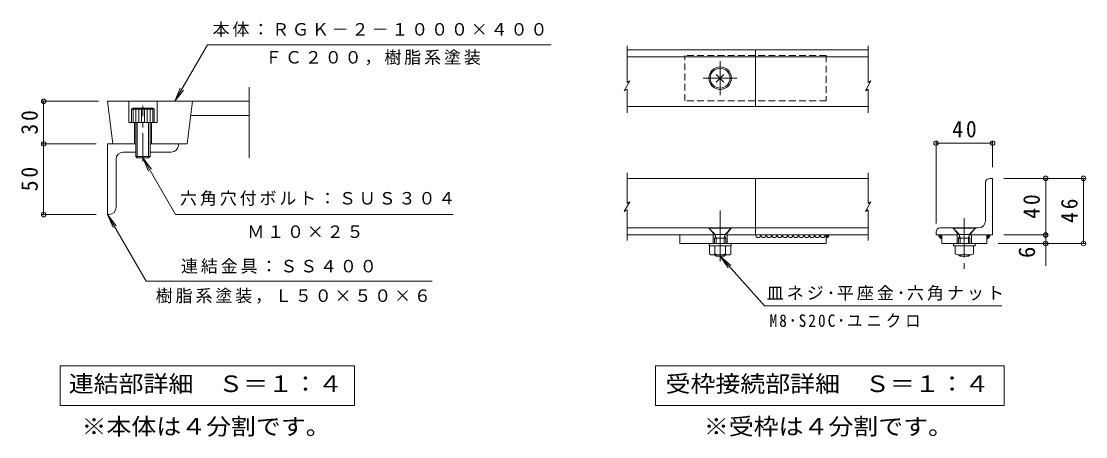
# Model space of a CAD drawing. Units: millimetres on the paper, enlarged 10 times, with parts at other scales. Extents: x -1665 to 1823, y -1367 to 1080.
# Drawn here: x -57 to 1823, y 319 to 1052 of the extents above; entities that cross this region are included whole.
import ezdxf
from ezdxf.enums import TextEntityAlignment as Align

# ---------------------------------------------------------------- set-up
doc = ezdxf.new("R2010")
doc.units = ezdxf.units.MM
doc.header["$LTSCALE"] = 10
doc.header["$PDMODE"] = 32
doc.header["$PDSIZE"] = 8
for name, pattern in [('CHAIN1', [8, 5, -1, 1, -1]), ('CHAIN2', [12, 9, -1, 1, -1]), ('DASHED1', [1.8, 1.2, -0.6])]:
    doc.linetypes.add(name, pattern=pattern)
for name, color, linetype, lineweight in [('1-0_1-0ﾚｲﾔ', 3, 'Continuous', 9), ('1-4_1-4ﾚｲﾔ', 7, 'Continuous', 9), ('1-5_1-5ﾚｲﾔ', 7, 'Continuous', 9)]:
    doc.layers.add(name, color=color, linetype=linetype, lineweight=lineweight)
doc.styles.add('ＭＳ ゴシック', font='')
doc.styles.get('ＭＳ ゴシック').set_extended_font_data('MS Gothic')

msp = doc.modelspace()

# ---------------------------------------------------------------- linework, layer by layer
at = {"layer": '1-0_1-0ﾚｲﾔ'}
for p, q in [((95.29, 911.05), (104.49, 836.05)), ((245.29, 911.05), (236.08, 836.05))]:
    msp.add_line(p, q, dxfattribs=at)
at = {"layer": '1-4_1-4ﾚｲﾔ'}
for p, q in [((214.02, 910.83), (271.75, 1010.83)), ((1184.09, 944.91), (1170.52, 958.47)), ((1170.52, 944.91), (1184.09, 958.47)), ((214.02, 910.83), (223.58, 933.93)), ((214.02, 910.83), (229.24, 930.67)), ((-20.74, 910.83), (79.04, 910.83)), ((-17.74, 910.83), (-17.74, 835.83)), ((-20.74, 835.83), (75.29, 835.83)), ((-17.74, 835.83), (-17.74, 710.83)), ((1558.73, 839.81), (1558.73, 694.83)), ((1558.73, 836.81), (1658.72, 836.81)), ((1658.72, 839.81), (1658.72, 794.83)), ((157.79, 810.83), (173, 791)), ((157.79, 810.83), (167.35, 787.74)), ((1822.17, 774.83), (1678.72, 774.83)), ((1752.46, 774.83), (1752.46, 674.83)), ((1819.17, 774.83), (1819.17, 659.83)), ((-20.74, 710.83), (75.29, 710.83)), ((95.29, 711.05), (104.85, 687.95)), ((1157.56, 687.34), (1197.06, 687.34)), ((1157.56, 686.59), (1197.06, 686.59)), ((1167.47, 676.68), (1157.56, 686.59)), ((1187.14, 676.68), (1197.06, 686.59)), ((1588.97, 687.34), (1628.47, 687.34)), ((1588.97, 686.59), (1628.47, 686.59)), ((1598.89, 676.68), (1588.97, 686.59)), ((1618.56, 676.68), (1628.47, 686.59)), ((1167.31, 669.46), (1169.2, 672.75)), ((1167.31, 669.46), (1187.31, 669.46)), ((1167.31, 669.46), (1167.31, 659.83)), ((1168.22, 675.71), (1186.39, 675.71)), ((1168.77, 674.4), (1170.06, 669.46)), ((1170.06, 669.46), (1170.06, 659.83)), ((1185.84, 674.4), (1184.56, 669.46)), ((1184.56, 669.46), (1184.56, 659.83)), ((1187.31, 669.46), (1185.41, 672.75)), ((1187.31, 669.46), (1187.31, 659.83)), ((1196.68, 655.83), (1196.68, 659.83)), ((1598.72, 669.46), (1600.62, 672.75)), ((1598.72, 669.46), (1618.72, 669.46)), ((1598.72, 669.46), (1598.72, 659.83)), ((1599.64, 675.71), (1617.81, 675.71)), ((1600.19, 674.4), (1601.47, 669.46)), ((1601.47, 669.46), (1601.47, 659.83)), ((1617.26, 674.4), (1615.97, 669.46)), ((1615.97, 669.46), (1615.97, 659.83)), ((1618.72, 669.46), (1616.83, 672.75)), ((1618.72, 669.46), (1618.72, 659.83)), ((1628.1, 655.83), (1628.1, 659.83)), ((1822.17, 659.83), (1668.73, 659.83)), ((1755.46, 674.83), (1678.72, 674.83)), ((1752.46, 674.83), (1752.46, 620.38)), ((1158.56, 641.38), (1158.56, 655.83)), ((1191.36, 639.58), (1163.25, 639.58)), ((1170.06, 637.33), (1167.81, 639.58)), ((1167.94, 641.38), (1167.94, 655.83)), ((1170.06, 639.58), (1170.06, 637.33)), ((1184.56, 639.58), (1184.56, 637.33)), ((1184.56, 637.33), (1186.8, 639.58)), ((1186.67, 641.38), (1186.67, 655.83)), ((1196.06, 641.38), (1196.06, 655.83)), ((1592.48, 655.83), (1592.48, 641.38)), ((1601.47, 637.33), (1599.23, 639.58)), ((1601.47, 639.58), (1601.47, 637.33)), ((1608.72, 655.83), (1608.72, 641.38)), ((1615.97, 639.58), (1615.97, 637.33)), ((1615.97, 637.33), (1618.22, 639.58)), ((1624.98, 655.83), (1624.98, 641.38)), ((1170.06, 637.33), (1184.56, 637.33)), ((1177.31, 637.33), (1191.39, 616.67)), ((1601.47, 637.33), (1615.97, 637.33)), ((163.46, 592.97), (668.5, 592.97)), ((1255.79, 549.53), (1674.71, 549.53)), ((1063.04, 443.63), (1679.04, 443.63)), ((1063.04, 443.63), (1063.04, 373.63)), ((1679.04, 443.63), (1679.04, 373.63)), ((1063.04, 373.63), (1679.04, 373.63))]:
    msp.add_line(p, q, dxfattribs=at)
at = {"layer": '1-4_1-4ﾚｲﾔ', "color": 4}
for p, q in [((1012.84, 1008.8), (1012.84, 943.87)), ((1438.83, 1008.8), (1438.83, 943.87)), ((1007.9, 929.6), (1017.79, 946.73)), ((1017.79, 946.73), (1012.84, 943.87)), ((1433.88, 929.6), (1443.78, 946.73)), ((1443.78, 946.73), (1438.83, 943.87)), ((1433.88, 929.6), (1438.83, 932.45)), ((1438.83, 932.45), (1438.83, 890.46)), ((145.29, 836.05), (95.29, 836.05)), ((95.29, 836.05), (95.29, 711.05)), ((170.29, 836.05), (220.29, 836.05)), ((220.29, 833.55), (220.29, 836.05)), ((145.29, 821.05), (122.79, 821.05)), ((207.79, 821.05), (170.29, 821.05)), ((110.29, 723.55), (110.29, 808.55)), ((1012.84, 784.83), (1012.84, 730.54)), ((1438.83, 784.83), (1438.83, 730.54)), ((1007.9, 716.26), (1017.79, 733.39)), ((1017.79, 733.39), (1012.84, 730.54)), ((1433.88, 716.26), (1443.78, 733.39)), ((1443.78, 733.39), (1438.83, 730.54)), ((97.79, 711.05), (95.29, 711.05))]:
    msp.add_line(p, q, dxfattribs=at)
at = {"layer": '1-4_1-4ﾚｲﾔ', "color": 3}
for p, q in [((1239.81, 1001.69), (1012.84, 1001.69)), ((1239.81, 901.69), (1239.81, 1001.69)), ((1239.81, 1001.69), (1438.83, 1001.69)), ((1239.81, 989.19), (1012.84, 989.19)), ((1239.81, 989.19), (1438.83, 989.19)), ((345.29, 811.05), (345.29, 936.05)), ((345.29, 911.05), (95.29, 911.05)), ((132.79, 911.05), (132.79, 873.55)), ((182.79, 911.05), (182.79, 873.55)), ((345.29, 886.05), (242.22, 886.05)), ((1239.81, 901.69), (1012.84, 901.69)), ((1239.81, 901.69), (1438.83, 901.69)), ((182.79, 873.55), (132.79, 873.55)), ((142.79, 873.55), (142.79, 836.05)), ((172.79, 873.55), (172.79, 836.05)), ((236.08, 836.05), (220.29, 836.05)), ((1012.84, 774.83), (1438.83, 774.83)), ((1239.81, 774.83), (1239.81, 674.83)), ((1653.73, 774.83), (1658.72, 774.83)), ((1658.72, 774.83), (1658.72, 674.83)), ((1646.23, 699.83), (1646.23, 767.33)), ((1157.31, 687.33), (1012.84, 687.33)), ((1167.31, 674.83), (1157.31, 687.33)), ((1187.31, 674.83), (1197.31, 687.33)), ((1438.83, 687.33), (1197.31, 687.33)), ((1558.73, 679.83), (1558.73, 674.83)), ((1618.72, 674.83), (1628.72, 687.33)), ((1633.72, 687.33), (1628.72, 687.33)), ((1012.84, 674.83), (1167.31, 674.83)), ((1106.38, 659.83), (1106.38, 674.83)), ((1106.38, 659.83), (1364.81, 659.83)), ((1164.81, 674.83), (1164.81, 659.83)), ((1187.31, 674.83), (1438.83, 674.83)), ((1189.81, 674.83), (1189.81, 659.83)), ((1364.81, 674.83), (1364.81, 659.83)), ((1558.73, 674.83), (1598.72, 674.83)), ((1596.22, 674.83), (1596.22, 659.83)), ((1618.72, 674.83), (1658.72, 674.83)), ((1621.22, 674.83), (1621.22, 659.83)), ((1648.73, 674.83), (1648.73, 659.83))]:
    msp.add_line(p, q, dxfattribs=at)
at = {"layer": '1-4_1-4ﾚｲﾔ', "color": 4, "linetype": 'DASHED1'}
for p in [(1364.81, 991.69), (1114.81, 911.69)]:
    msp.add_line(p, (1114.81, 991.69), dxfattribs=at)
at = {"layer": '1-4_1-4ﾚｲﾔ', "color": 4, "linetype": 'CHAIN2'}
for p, q in [((1177.31, 921.69), (1177.31, 981.69)), ((1207.31, 951.69), (1147.31, 951.69)), ((1177.31, 717.82), (1177.31, 628.22))]:
    msp.add_line(p, q, dxfattribs=at)
at = {"layer": '1-4_1-4ﾚｲﾔ', "color": 2, "linetype": 'CHAIN1'}
msp.add_line((157.79, 804.48), (157.79, 903.08), dxfattribs=at)
at = {"layer": '1-4_1-4ﾚｲﾔ', "color": 2}
for p, q in [((137.79, 897.05), (137.79, 873.55)), ((140.29, 897.05), (140.29, 873.55)), ((175.19, 898.55), (140.38, 898.55)), ((145.29, 897.05), (145.29, 813.55)), ((150.29, 897.05), (150.29, 873.55)), ((155.29, 897.05), (155.29, 873.55)), ((160.29, 897.05), (160.29, 873.55)), ((165.29, 897.05), (165.29, 873.55)), ((170.29, 897.05), (170.29, 873.55)), ((177.78, 897.05), (175.19, 898.55)), ((175.29, 897.05), (175.29, 873.55)), ((177.78, 873.55), (177.78, 897.05)), ((147.79, 873.55), (147.79, 811.05)), ((167.79, 811.05), (167.79, 873.55)), ((170.29, 813.55), (170.29, 873.55)), ((145.29, 813.55), (170.29, 813.55)), ((145.29, 813.55), (147.79, 811.05)), ((167.79, 811.05), (147.79, 811.05)), ((170.29, 813.55), (167.79, 811.05))]:
    msp.add_line(p, q, dxfattribs=at)
at = {"layer": '1-4_1-4ﾚｲﾔ', "color": 4, "linetype": 'CHAIN1'}
msp.add_line((1608.72, 704.78), (1608.72, 614.76), dxfattribs=at)
at = {"layer": '1-4_1-4ﾚｲﾔ', "linetype": 'DASHED1'}
for p, q in [((1157.56, 687.34), (1157.56, 686.59)), ((1197.06, 687.34), (1197.06, 686.59)), ((1588.97, 687.34), (1588.97, 686.59)), ((1628.47, 687.34), (1628.47, 686.59))]:
    msp.add_line(p, q, dxfattribs=at)
at = {"layer": '1-4_1-4ﾚｲﾔ', "color": 4, "linetype": 'DASHED1'}
msp.add_lwpolyline([(1364.81, 991.69), (1364.81, 911.69), (1114.81, 911.69)], dxfattribs=at)
at = {"layer": '1-4_1-4ﾚｲﾔ', "color": 4}
for points in [[(1007.9, 929.6), (1012.84, 932.45), (1012.84, 890.46)], [(1007.9, 716.26), (1012.84, 719.12), (1012.84, 664.83)], [(1433.88, 716.26), (1438.83, 719.12), (1438.83, 664.83)]]:
    msp.add_lwpolyline(points, dxfattribs=at)
at = {"layer": '1-4_1-4ﾚｲﾔ', "color": 2}
msp.add_lwpolyline([(177.78, 897.05), (137.79, 897.05), (140.38, 898.55)], dxfattribs=at)
at = {"layer": '1-4_1-4ﾚｲﾔ'}
for points in [[(157.79, 810.83), (215.52, 710.83), (705.59, 710.83)], [(163.46, 592.97), (95.29, 711.05), (110.5, 691.22)], [(1196.68, 655.83), (1157.93, 655.83), (1157.93, 659.83)], [(1628.1, 655.83), (1589.35, 655.83), (1589.35, 659.83)], [(1255.79, 549.53), (1177.31, 637.33), (1196.26, 621.02)]]:
    msp.add_lwpolyline(points, dxfattribs=at)
at = {"layer": '1-4_1-4ﾚｲﾔ', "color": 3}
for points in [[(1598.72, 674.83), (1588.73, 687.33), (1566.22, 687.33)], [(1364.81, 674.83), (1364.76, 673.77), (1365.23, 672.61), (1365.23, 671.45), (1365, 670.28), (1366.16, 669.82), (1366.86, 670.98), (1367.79, 671.21), (1368.72, 672.14), (1369.65, 672.61), (1369.65, 673.77), (1368.49, 674.47), (1367.56, 674.47), (1366.63, 674.24), (1365.69, 673.54), (1366.86, 673.08), (1365.69, 673.54), (1366.86, 672.84), (1367.79, 673.08), (1366.63, 673.54), (1365.69, 672.84), (1365.23, 671.68), (1366.39, 671.91), (1367.32, 672.38), (1366.16, 672.38), (1365.23, 671.91), (1366.39, 671.91), (1367.79, 672.38), (1368.72, 673.08), (1367.56, 673.08), (1366.63, 672.14), (1368.25, 672.84), (1369.19, 673.31), (1368.02, 672.38), (1368.25, 673.54), (1367.09, 673.54), (1366.16, 673.54), (1365.69, 674.7), (1365.69, 673.54), (1364.76, 672.84)], [(1364.76, 672.84), (1364.76, 671.68), (1365.93, 672.14), (1365.69, 670.98), (1365.46, 670.75)], [(1568.73, 674.83), (1568.69, 673.47), (1568.69, 672.25), (1568.69, 670.8), (1568.21, 669.59), (1568.21, 668.38), (1567.24, 668.14), (1566.27, 668.87), (1565.3, 669.59), (1564.82, 670.8), (1564.33, 672.01), (1564.33, 673.22), (1563.85, 674.43), (1562.88, 674.43), (1564.09, 674.43), (1565.06, 674.43), (1566.03, 673.95), (1566.99, 673.47), (1567.48, 672.25), (1567.96, 671.04), (1566.27, 670.8), (1565.3, 671.29), (1564.33, 671.53), (1563.36, 672.25), (1564.57, 672.98), (1565.54, 672.25), (1566.99, 671.53), (1567.96, 670.08), (1566.27, 670.32), (1565.3, 671.04), (1564.33, 671.77), (1565.54, 671.53), (1566.51, 670.8), (1565.78, 672.01), (1565.3, 673.22), (1566.51, 673.22), (1567.48, 672.5), (1568.45, 671.77), (1567.24, 671.77), (1566.27, 672.98)], [(1566.27, 672.98), (1567.48, 672.98), (1567.96, 671.77), (1566.75, 672.74), (1566.75, 673.95), (1567.96, 673.47), (1567.24, 674.68), (1568.45, 673.47), (1567.96, 672.25), (1567.24, 671.04), (1566.27, 670.8), (1566.27, 671.04)], [(1568.73, 674.83), (1568.73, 659.83), (1648.73, 659.83)], [(1648.73, 674.83), (1648.76, 673.47), (1648.76, 672.25), (1648.76, 670.8), (1649.24, 669.59), (1649.24, 668.38), (1650.21, 668.14), (1651.18, 668.87), (1652.15, 669.59), (1652.63, 670.8), (1653.12, 672.01), (1653.12, 673.22), (1653.6, 674.43), (1654.57, 674.43), (1653.36, 674.43), (1652.39, 674.43), (1651.42, 673.95), (1650.46, 673.47), (1649.97, 672.25), (1649.49, 671.04), (1651.18, 670.8), (1652.15, 671.29), (1653.12, 671.53), (1654.09, 672.25), (1652.88, 672.98), (1651.91, 672.25), (1650.46, 671.53), (1649.49, 670.08), (1651.18, 670.32), (1652.15, 671.04), (1653.12, 671.77), (1651.91, 671.53), (1650.94, 670.8), (1651.67, 672.01), (1652.15, 673.22), (1650.94, 673.22), (1649.97, 672.5), (1649, 671.77), (1650.21, 671.77), (1651.18, 672.98)], [(1651.18, 672.98), (1649.97, 672.98), (1649.49, 671.77), (1650.7, 672.74), (1650.7, 673.95), (1649.49, 673.47), (1650.21, 674.68), (1649, 673.47), (1649.49, 672.25), (1650.21, 671.04), (1651.18, 670.8), (1651.18, 671.04)]]:
    msp.add_lwpolyline(points, dxfattribs=at)
msp.add_circle((1177.31, 951.69), 20, dxfattribs=at)
at = {"layer": '1-4_1-4ﾚｲﾔ'}
msp.add_circle((1177.31, 951.69), 17.5, dxfattribs=at)
at = {"layer": '1-4_1-4ﾚｲﾔ', "color": 4}
for centre, start, end in [((207.79, 833.55), 270, 0), ((122.79, 808.55), 90, 180), ((97.79, 723.55), 270, 0)]:
    msp.add_arc(centre, 12.5, start, end, dxfattribs=at)
at = {"layer": '1-4_1-4ﾚｲﾔ', "color": 3}
for centre, radius, start, end in [((1653.73, 767.33), 7.5, 90, 180), ((1633.72, 699.83), 12.5, 270, 0), ((1566.22, 679.83), 7.5, 90, 180), ((1244.5, 675), 4.75, 182.1183, 357.90616), ((1254, 675), 4.75, 182.1183, 357.90616), ((1263.51, 675), 4.75, 182.1183, 357.90616), ((1273.01, 675), 4.75, 182.1183, 357.90616), ((1282.51, 675), 4.75, 182.1183, 357.90616), ((1292.01, 675), 4.75, 182.1183, 357.90616), ((1301.51, 675), 4.75, 182.1183, 357.90616), ((1311.02, 675), 4.75, 182.1183, 357.90616), ((1320.52, 675), 4.75, 182.1183, 357.90616), ((1330.02, 675), 4.75, 182.1183, 357.90616), ((1339.52, 675), 4.75, 182.1183, 357.90616), ((1349.02, 675), 4.75, 182.1183, 357.90616), ((1358.53, 675), 4.75, 182.1183, 357.90616)]:
    msp.add_arc(centre, radius, start, end, dxfattribs=at)
at = {"layer": '1-4_1-4ﾚｲﾔ'}
for centre, radius, start, end in [((1163.93, 673.14), 5, 14.5742, 45), ((1190.68, 673.14), 5, 135, 165.4258), ((1595.35, 673.14), 5, 14.5742, 45), ((1622.1, 673.14), 5, 135, 165.4258), ((1163.25, 646.58), 7, 227.92572, 312.07428), ((1177.31, 664.8), 25.22, 248.19786, 291.80214), ((1191.36, 646.58), 7, 227.92557, 312.07463), ((1600.6, 658.77), 19.2, 244.96066, 295.03967), ((1616.85, 658.77), 19.2, 244.96033, 295.03934)]:
    msp.add_arc(centre, radius, start, end, dxfattribs=at)
for p in [(-17.74, 910.83), (-17.74, 835.83), (1558.73, 836.81), (1658.72, 836.81), (1752.46, 774.83), (1819.17, 774.83), (-17.74, 710.83), (1752.46, 674.83), (1752.46, 659.83), (1819.17, 659.83)]:
    msp.add_point(p, dxfattribs=at)
at = {"layer": '1-5_1-5ﾚｲﾔ'}
for p, q in [((878.98, 1010.83), (271.75, 1010.83)), ((11.74, 443.63), (531.74, 443.63)), ((11.74, 443.63), (11.74, 373.63)), ((531.74, 443.63), (531.74, 373.63)), ((11.74, 373.63), (531.74, 373.63))]:
    msp.add_line(p, q, dxfattribs=at)

# ---------------------------------------------------------------- texts
at = {"layer": '1-4_1-4ﾚｲﾔ', "color": 2, "style": 'ＭＳ ゴシック'}
msp.add_text('6', height=29.33, rotation=90, dxfattribs=at).set_placement((1742.46, 634.23), align=Align.BOTTOM_LEFT)
at = {"layer": '1-4_1-4ﾚｲﾔ', "color": 2, "style": 'ＭＳ ゴシック', "width": 1.1}
for s, p in [('受枠接続部詳細\u3000Ｓ＝１：４', (1081.04, 388.63)), ('※本体は４分割です。', (49.24, 313.21)), ('※受枠は４分割です。', (1148.54, 313.21))]:
    msp.add_text(s, height=29.33, dxfattribs=at).set_placement(p, align=Align.BOTTOM_LEFT)
at = {"layer": '1-4_1-4ﾚｲﾔ', "color": 2, "char_height": 29.33, "attachment_point": 7, "rotation": 90, "style": 'ＭＳ ゴシック'}
for s, insert in [('\\T1.27;\\W0.95;30', (-27.74, 852.08)), ('\\T1.27;\\W0.95;50', (-27.74, 752.08)), ('\\T1.27;\\W0.95;40', (1742.46, 703.58)), ('\\T1.27;\\W0.95;46', (1809.17, 696.08))]:
    msp.add_mtext(s, dxfattribs=dict(at, insert=insert))
at = {"layer": '1-4_1-4ﾚｲﾔ', "color": 2, "insert": (1587.48, 846.81), "char_height": 29.33, "attachment_point": 7, "style": 'ＭＳ ゴシック'}
msp.add_mtext('\\T1.27;\\W0.95;40', dxfattribs=at)
at = {"layer": '1-4_1-4ﾚｲﾔ', "char_height": 21.99, "attachment_point": 7, "style": 'ＭＳ ゴシック'}
for s, insert in [('\\T1.17;六角穴付ボルト：ＳＵＳ３０４', (223.23, 726.11)), ('\\T1.17;Ｍ１０×２５', (342.06, 669.22)), ('\\T1.17;連結金具：ＳＳ４００', (224.89, 606.32)), ('\\T1.18;皿ネジ･平座金･六角ナット', (1259.52, 558.83)), ('\\T1.17;樹脂系塗装，Ｌ５０×５０×６', (180.41, 553.37)), ('\\T1.27;\\W0.9;M8･S20C･ユニクロ', (1264.71, 511.26))]:
    msp.add_mtext(s, dxfattribs=dict(at, insert=insert))
at = {"layer": '1-5_1-5ﾚｲﾔ', "color": 2, "style": 'ＭＳ ゴシック', "width": 1.1}
msp.add_text('連結部詳細\u3000Ｓ＝１：４', height=29.33, dxfattribs=at).set_placement((26.74, 388.63), align=Align.BOTTOM_LEFT)
at = {"layer": '1-5_1-5ﾚｲﾔ', "char_height": 21.99, "attachment_point": 7, "style": 'ＭＳ ゴシック'}
for s, insert in [('\\T1.17;本体：ＲＧＫ－２－１０００×４００', (280.76, 1024.58)), ('\\T1.17;ＦＣ２００，樹脂系塗装', (373.63, 974.38))]:
    msp.add_mtext(s, dxfattribs=dict(at, insert=insert))

doc.saveas('drawing.dxf')
